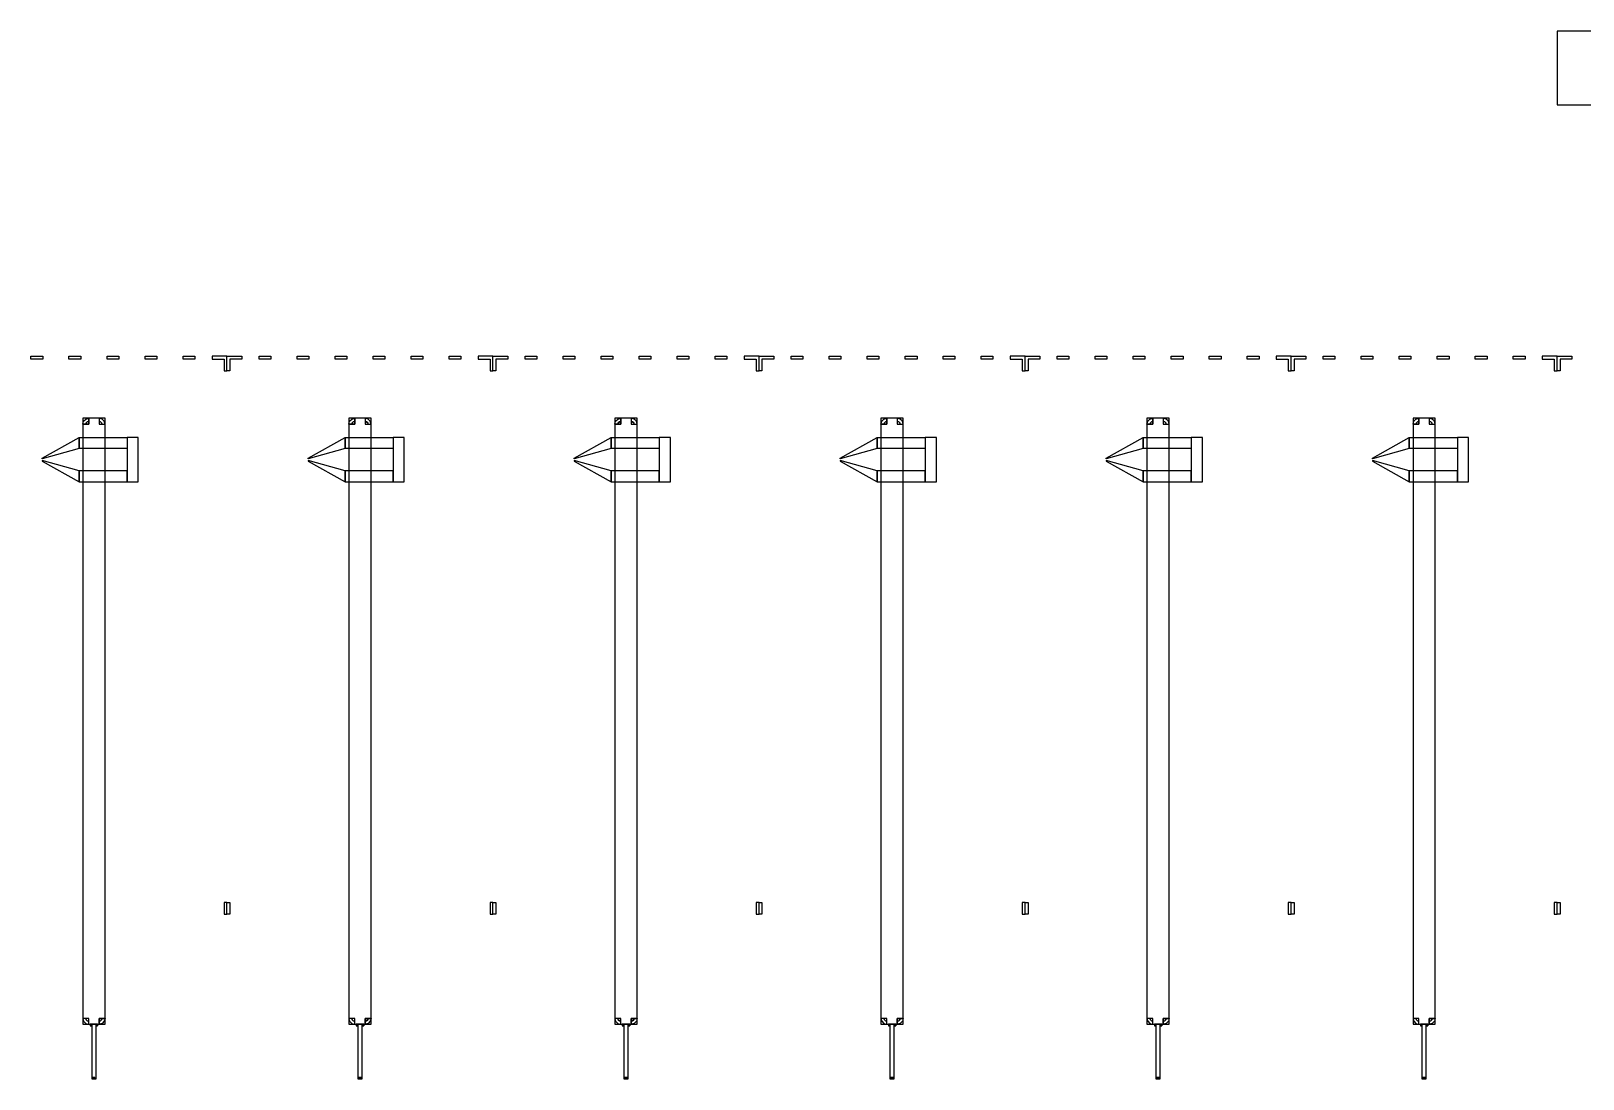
# Model space of a CAD drawing. Extents: x -50899 to 50899, y -48295 to 50898.
# Drawn here: x 4974 to 15475, y -17965 to -10875 of the extents above; entities that cross this region are included whole.
import ezdxf

# ---------------------------------------------------------------- set-up
doc = ezdxf.new("R2010")
doc.units = 0

# ---------------------------------------------------------------- blocks, each defined once
blk = doc.blocks.new('Q18')
for points in [[(2500, 25425), (2250, 25355), (2250, 25360), (2500, 25500), (2500, 25425)], [(2500, 25425), (2250, 25355), (2250, 25360), (2500, 25500), (2500, 25425)], [(2825, 25425), (2500, 25425), (2500, 25500), (2825, 25500), (2825, 25425)], [(2825, 25425), (2500, 25425), (2500, 25500), (2825, 25500), (2825, 25425)], [(2900, 25500), (2825, 25500), (2825, 25200), (2900, 25200), (2900, 25500)], [(2900, 25500), (2825, 25500), (2825, 25200), (2900, 25200), (2900, 25500)], [(2500, 25275), (2250, 25345), (2250, 25340), (2500, 25200), (2500, 25275)], [(2500, 25275), (2250, 25345), (2250, 25340), (2500, 25200), (2500, 25275)], [(2825, 25275), (2500, 25275), (2500, 25200), (2825, 25200), (2825, 25275)], [(2825, 25275), (2500, 25275), (2500, 25200), (2825, 25200), (2825, 25275)]]:
    blk.add_lwpolyline(points)
blk = doc.blocks.new('Q19')
for points in [[(374, 26050), (454, 26050), (454, 26030), (374, 26030), (374, 26050)], [(631, 26050), (711, 26050), (711, 26030), (631, 26030), (631, 26050)], [(889, 26050), (969, 26050), (969, 26030), (889, 26030), (889, 26050)], [(1146, 26050), (1226, 26050), (1226, 26030), (1146, 26030), (1146, 26050)], [(1403, 26050), (1483, 26050), (1483, 26030), (1403, 26030), (1403, 26050)], [(1700, 26050), (1600, 26050), (1600, 26030), (1680, 26030), (1680, 25950), (1700, 25950), (1700, 26050)], [(725, 25630), (725, 21530), (875, 21530), (875, 25630), (725, 25630)], [(725, 25630), (725, 25590), (765, 25590), (765, 25630), (725, 25630)], [(725, 25590), (730, 25610), (745, 25625), (765, 25630), (765, 25610), (755, 25607), (748, 25600), (745, 25590), (725, 25590)], [(835, 25630), (835, 25590), (875, 25590), (875, 25630), (835, 25630)], [(875, 25590), (870, 25610), (855, 25625), (835, 25630), (835, 25610), (845, 25607), (852, 25600), (855, 25590), (875, 25590)], [(745, 25590), (748, 25600), (755, 25607), (765, 25610), (765, 25590), (765, 25590), (765, 25590), (765, 25590), (745, 25590)], [(855, 25590), (852, 25600), (845, 25607), (835, 25610), (835, 25590), (835, 25590), (835, 25590), (835, 25590), (855, 25590)], [(2500, 25425), (2250, 25355), (2250, 25360), (2500, 25500), (2500, 25425)], [(2500, 25425), (2250, 25355), (2250, 25360), (2500, 25500), (2500, 25425)], [(2825, 25425), (2500, 25425), (2500, 25500), (2825, 25500), (2825, 25425)], [(2825, 25425), (2500, 25425), (2500, 25500), (2825, 25500), (2825, 25425)], [(2900, 25500), (2825, 25500), (2825, 25200), (2900, 25200), (2900, 25500)], [(2900, 25500), (2825, 25500), (2825, 25200), (2900, 25200), (2900, 25500)], [(2500, 25275), (2250, 25345), (2250, 25340), (2500, 25200), (2500, 25275)], [(2500, 25275), (2250, 25345), (2250, 25340), (2500, 25200), (2500, 25275)], [(2825, 25275), (2500, 25275), (2500, 25200), (2825, 25200), (2825, 25275)], [(2825, 25275), (2500, 25275), (2500, 25200), (2825, 25200), (2825, 25275)], [(1700, 22274), (1700, 22354), (1680, 22354), (1680, 22274), (1700, 22274)], [(765, 21530), (765, 21570), (725, 21570), (725, 21530), (765, 21530)], [(725, 21570), (730, 21550), (745, 21535), (765, 21530), (765, 21550), (755, 21553), (748, 21560), (745, 21570), (725, 21570)], [(745, 21570), (748, 21560), (755, 21553), (765, 21550), (765, 21570), (765, 21570), (765, 21570), (765, 21570), (745, 21570)], [(775, 21530), (775, 21520), (785, 21520), (785, 21530), (775, 21530)], [(785, 21520), (784, 21525), (780, 21529), (775, 21530), (775, 21525), (778, 21524), (779, 21522), (780, 21520), (785, 21520)], [(785, 21530), (785, 21160), (815, 21160), (815, 21530), (785, 21530)], [(815, 21530), (815, 21520), (825, 21520), (825, 21530), (815, 21530)], [(815, 21520), (816, 21525), (820, 21529), (825, 21530), (825, 21525), (822, 21524), (821, 21522), (820, 21520), (815, 21520)], [(875, 21530), (875, 21570), (835, 21570), (835, 21530), (875, 21530)], [(875, 21570), (870, 21550), (855, 21535), (835, 21530), (835, 21550), (845, 21553), (852, 21560), (855, 21570), (875, 21570)], [(855, 21570), (852, 21560), (845, 21553), (835, 21550), (835, 21570), (835, 21570), (835, 21570), (835, 21570), (855, 21570)], [(780, 21520), (779, 21522), (778, 21524), (775, 21525), (775, 21520), (775, 21520), (775, 21520), (775, 21520), (780, 21520)], [(820, 21520), (821, 21522), (822, 21524), (825, 21525), (825, 21520), (825, 21520), (825, 21520), (825, 21520), (820, 21520)], [(807, 21165), (807, 21170), (792, 21170), (792, 21165), (807, 21165)], [(802, 21160), (802, 21165), (797, 21165), (797, 21160), (802, 21160)]]:
    blk.add_lwpolyline(points)
blk = doc.blocks.new('Q20')
for points in [[(-100, 26050), (0, 26050), (0, 26030), (-80, 26030), (-80, 25950), (-100, 25950), (-100, 26050)], [(117, 26050), (197, 26050), (197, 26030), (117, 26030), (117, 26050)], [(374, 26050), (454, 26050), (454, 26030), (374, 26030), (374, 26050)], [(631, 26050), (711, 26050), (711, 26030), (631, 26030), (631, 26050)], [(889, 26050), (969, 26050), (969, 26030), (889, 26030), (889, 26050)], [(1146, 26050), (1226, 26050), (1226, 26030), (1146, 26030), (1146, 26050)], [(1403, 26050), (1483, 26050), (1483, 26030), (1403, 26030), (1403, 26050)], [(1700, 26050), (1600, 26050), (1600, 26030), (1680, 26030), (1680, 25950), (1700, 25950), (1700, 26050)], [(725, 25630), (725, 21530), (875, 21530), (875, 25630), (725, 25630)], [(725, 25630), (725, 25590), (765, 25590), (765, 25630), (725, 25630)], [(725, 25590), (730, 25610), (745, 25625), (765, 25630), (765, 25610), (755, 25607), (748, 25600), (745, 25590), (725, 25590)], [(835, 25630), (835, 25590), (875, 25590), (875, 25630), (835, 25630)], [(875, 25590), (870, 25610), (855, 25625), (835, 25630), (835, 25610), (845, 25607), (852, 25600), (855, 25590), (875, 25590)], [(745, 25590), (748, 25600), (755, 25607), (765, 25610), (765, 25590), (765, 25590), (765, 25590), (765, 25590), (745, 25590)], [(855, 25590), (852, 25600), (845, 25607), (835, 25610), (835, 25590), (835, 25590), (835, 25590), (835, 25590), (855, 25590)], [(2500, 25425), (2250, 25355), (2250, 25360), (2500, 25500), (2500, 25425)], [(2500, 25425), (2250, 25355), (2250, 25360), (2500, 25500), (2500, 25425)], [(2825, 25425), (2500, 25425), (2500, 25500), (2825, 25500), (2825, 25425)], [(2825, 25425), (2500, 25425), (2500, 25500), (2825, 25500), (2825, 25425)], [(2900, 25500), (2825, 25500), (2825, 25200), (2900, 25200), (2900, 25500)], [(2900, 25500), (2825, 25500), (2825, 25200), (2900, 25200), (2900, 25500)], [(2500, 25275), (2250, 25345), (2250, 25340), (2500, 25200), (2500, 25275)], [(2500, 25275), (2250, 25345), (2250, 25340), (2500, 25200), (2500, 25275)], [(2825, 25275), (2500, 25275), (2500, 25200), (2825, 25200), (2825, 25275)], [(2825, 25275), (2500, 25275), (2500, 25200), (2825, 25200), (2825, 25275)], [(-100, 22274), (-100, 22354), (-80, 22354), (-80, 22274), (-100, 22274)], [(1700, 22274), (1700, 22354), (1680, 22354), (1680, 22274), (1700, 22274)], [(765, 21530), (765, 21570), (725, 21570), (725, 21530), (765, 21530)], [(725, 21570), (730, 21550), (745, 21535), (765, 21530), (765, 21550), (755, 21553), (748, 21560), (745, 21570), (725, 21570)], [(745, 21570), (748, 21560), (755, 21553), (765, 21550), (765, 21570), (765, 21570), (765, 21570), (765, 21570), (745, 21570)], [(775, 21530), (775, 21520), (785, 21520), (785, 21530), (775, 21530)], [(785, 21520), (784, 21525), (780, 21529), (775, 21530), (775, 21525), (778, 21524), (779, 21522), (780, 21520), (785, 21520)], [(785, 21530), (785, 21160), (815, 21160), (815, 21530), (785, 21530)], [(815, 21530), (815, 21520), (825, 21520), (825, 21530), (815, 21530)], [(815, 21520), (816, 21525), (820, 21529), (825, 21530), (825, 21525), (822, 21524), (821, 21522), (820, 21520), (815, 21520)], [(875, 21530), (875, 21570), (835, 21570), (835, 21530), (875, 21530)], [(875, 21570), (870, 21550), (855, 21535), (835, 21530), (835, 21550), (845, 21553), (852, 21560), (855, 21570), (875, 21570)], [(855, 21570), (852, 21560), (845, 21553), (835, 21550), (835, 21570), (835, 21570), (835, 21570), (835, 21570), (855, 21570)], [(780, 21520), (779, 21522), (778, 21524), (775, 21525), (775, 21520), (775, 21520), (775, 21520), (775, 21520), (780, 21520)], [(820, 21520), (821, 21522), (822, 21524), (825, 21525), (825, 21520), (825, 21520), (825, 21520), (825, 21520), (820, 21520)], [(807, 21165), (807, 21170), (792, 21170), (792, 21165), (807, 21165)], [(802, 21160), (802, 21165), (797, 21165), (797, 21160), (802, 21160)]]:
    blk.add_lwpolyline(points)
blk = doc.blocks.new('Q21')
for points in [[(-100, 26050), (0, 26050), (0, 26030), (-80, 26030), (-80, 25950), (-100, 25950), (-100, 26050)], [(117, 26050), (197, 26050), (197, 26030), (117, 26030), (117, 26050)], [(374, 26050), (454, 26050), (454, 26030), (374, 26030), (374, 26050)], [(631, 26050), (711, 26050), (711, 26030), (631, 26030), (631, 26050)], [(889, 26050), (969, 26050), (969, 26030), (889, 26030), (889, 26050)], [(1146, 26050), (1226, 26050), (1226, 26030), (1146, 26030), (1146, 26050)], [(1403, 26050), (1483, 26050), (1483, 26030), (1403, 26030), (1403, 26050)], [(1700, 26050), (1600, 26050), (1600, 26030), (1680, 26030), (1680, 25950), (1700, 25950), (1700, 26050)], [(725, 25630), (725, 21530), (875, 21530), (875, 25630), (725, 25630)], [(725, 25630), (725, 25590), (765, 25590), (765, 25630), (725, 25630)], [(725, 25590), (730, 25610), (745, 25625), (765, 25630), (765, 25610), (755, 25607), (748, 25600), (745, 25590), (725, 25590)], [(835, 25630), (835, 25590), (875, 25590), (875, 25630), (835, 25630)], [(875, 25590), (870, 25610), (855, 25625), (835, 25630), (835, 25610), (845, 25607), (852, 25600), (855, 25590), (875, 25590)], [(745, 25590), (748, 25600), (755, 25607), (765, 25610), (765, 25590), (765, 25590), (765, 25590), (765, 25590), (745, 25590)], [(855, 25590), (852, 25600), (845, 25607), (835, 25610), (835, 25590), (835, 25590), (835, 25590), (835, 25590), (855, 25590)], [(2500, 25425), (2250, 25355), (2250, 25360), (2500, 25500), (2500, 25425)], [(2500, 25425), (2250, 25355), (2250, 25360), (2500, 25500), (2500, 25425)], [(2825, 25425), (2500, 25425), (2500, 25500), (2825, 25500), (2825, 25425)], [(2825, 25425), (2500, 25425), (2500, 25500), (2825, 25500), (2825, 25425)], [(2900, 25500), (2825, 25500), (2825, 25200), (2900, 25200), (2900, 25500)], [(2900, 25500), (2825, 25500), (2825, 25200), (2900, 25200), (2900, 25500)], [(2500, 25275), (2250, 25345), (2250, 25340), (2500, 25200), (2500, 25275)], [(2500, 25275), (2250, 25345), (2250, 25340), (2500, 25200), (2500, 25275)], [(2825, 25275), (2500, 25275), (2500, 25200), (2825, 25200), (2825, 25275)], [(2825, 25275), (2500, 25275), (2500, 25200), (2825, 25200), (2825, 25275)], [(-100, 22274), (-100, 22354), (-80, 22354), (-80, 22274), (-100, 22274)], [(1700, 22274), (1700, 22354), (1680, 22354), (1680, 22274), (1700, 22274)], [(765, 21530), (765, 21570), (725, 21570), (725, 21530), (765, 21530)], [(725, 21570), (730, 21550), (745, 21535), (765, 21530), (765, 21550), (755, 21553), (748, 21560), (745, 21570), (725, 21570)], [(745, 21570), (748, 21560), (755, 21553), (765, 21550), (765, 21570), (765, 21570), (765, 21570), (765, 21570), (745, 21570)], [(775, 21530), (775, 21520), (785, 21520), (785, 21530), (775, 21530)], [(785, 21520), (784, 21525), (780, 21529), (775, 21530), (775, 21525), (778, 21524), (779, 21522), (780, 21520), (785, 21520)], [(785, 21530), (785, 21160), (815, 21160), (815, 21530), (785, 21530)], [(815, 21530), (815, 21520), (825, 21520), (825, 21530), (815, 21530)], [(815, 21520), (816, 21525), (820, 21529), (825, 21530), (825, 21525), (822, 21524), (821, 21522), (820, 21520), (815, 21520)], [(875, 21530), (875, 21570), (835, 21570), (835, 21530), (875, 21530)], [(875, 21570), (870, 21550), (855, 21535), (835, 21530), (835, 21550), (845, 21553), (852, 21560), (855, 21570), (875, 21570)], [(855, 21570), (852, 21560), (845, 21553), (835, 21550), (835, 21570), (835, 21570), (835, 21570), (835, 21570), (855, 21570)], [(780, 21520), (779, 21522), (778, 21524), (775, 21525), (775, 21520), (775, 21520), (775, 21520), (775, 21520), (780, 21520)], [(820, 21520), (821, 21522), (822, 21524), (825, 21525), (825, 21520), (825, 21520), (825, 21520), (825, 21520), (820, 21520)], [(807, 21165), (807, 21170), (792, 21170), (792, 21165), (807, 21165)], [(802, 21160), (802, 21165), (797, 21165), (797, 21160), (802, 21160)]]:
    blk.add_lwpolyline(points)
blk = doc.blocks.new('Q22')
for points in [[(-100, 26050), (0, 26050), (0, 26030), (-80, 26030), (-80, 25950), (-100, 25950), (-100, 26050)], [(117, 26050), (197, 26050), (197, 26030), (117, 26030), (117, 26050)], [(374, 26050), (454, 26050), (454, 26030), (374, 26030), (374, 26050)], [(631, 26050), (711, 26050), (711, 26030), (631, 26030), (631, 26050)], [(889, 26050), (969, 26050), (969, 26030), (889, 26030), (889, 26050)], [(1146, 26050), (1226, 26050), (1226, 26030), (1146, 26030), (1146, 26050)], [(1403, 26050), (1483, 26050), (1483, 26030), (1403, 26030), (1403, 26050)], [(1700, 26050), (1600, 26050), (1600, 26030), (1680, 26030), (1680, 25950), (1700, 25950), (1700, 26050)], [(725, 25630), (725, 21530), (875, 21530), (875, 25630), (725, 25630)], [(725, 25630), (725, 25590), (765, 25590), (765, 25630), (725, 25630)], [(725, 25590), (730, 25610), (745, 25625), (765, 25630), (765, 25610), (755, 25607), (748, 25600), (745, 25590), (725, 25590)], [(835, 25630), (835, 25590), (875, 25590), (875, 25630), (835, 25630)], [(875, 25590), (870, 25610), (855, 25625), (835, 25630), (835, 25610), (845, 25607), (852, 25600), (855, 25590), (875, 25590)], [(745, 25590), (748, 25600), (755, 25607), (765, 25610), (765, 25590), (765, 25590), (765, 25590), (765, 25590), (745, 25590)], [(855, 25590), (852, 25600), (845, 25607), (835, 25610), (835, 25590), (835, 25590), (835, 25590), (835, 25590), (855, 25590)], [(2500, 25425), (2250, 25355), (2250, 25360), (2500, 25500), (2500, 25425)], [(2500, 25425), (2250, 25355), (2250, 25360), (2500, 25500), (2500, 25425)], [(2825, 25425), (2500, 25425), (2500, 25500), (2825, 25500), (2825, 25425)], [(2825, 25425), (2500, 25425), (2500, 25500), (2825, 25500), (2825, 25425)], [(2900, 25500), (2825, 25500), (2825, 25200), (2900, 25200), (2900, 25500)], [(2900, 25500), (2825, 25500), (2825, 25200), (2900, 25200), (2900, 25500)], [(2500, 25275), (2250, 25345), (2250, 25340), (2500, 25200), (2500, 25275)], [(2500, 25275), (2250, 25345), (2250, 25340), (2500, 25200), (2500, 25275)], [(2825, 25275), (2500, 25275), (2500, 25200), (2825, 25200), (2825, 25275)], [(2825, 25275), (2500, 25275), (2500, 25200), (2825, 25200), (2825, 25275)], [(-100, 22274), (-100, 22354), (-80, 22354), (-80, 22274), (-100, 22274)], [(1700, 22274), (1700, 22354), (1680, 22354), (1680, 22274), (1700, 22274)], [(765, 21530), (765, 21570), (725, 21570), (725, 21530), (765, 21530)], [(725, 21570), (730, 21550), (745, 21535), (765, 21530), (765, 21550), (755, 21553), (748, 21560), (745, 21570), (725, 21570)], [(745, 21570), (748, 21560), (755, 21553), (765, 21550), (765, 21570), (765, 21570), (765, 21570), (765, 21570), (745, 21570)], [(775, 21530), (775, 21520), (785, 21520), (785, 21530), (775, 21530)], [(785, 21520), (784, 21525), (780, 21529), (775, 21530), (775, 21525), (778, 21524), (779, 21522), (780, 21520), (785, 21520)], [(785, 21530), (785, 21160), (815, 21160), (815, 21530), (785, 21530)], [(815, 21530), (815, 21520), (825, 21520), (825, 21530), (815, 21530)], [(815, 21520), (816, 21525), (820, 21529), (825, 21530), (825, 21525), (822, 21524), (821, 21522), (820, 21520), (815, 21520)], [(875, 21530), (875, 21570), (835, 21570), (835, 21530), (875, 21530)], [(875, 21570), (870, 21550), (855, 21535), (835, 21530), (835, 21550), (845, 21553), (852, 21560), (855, 21570), (875, 21570)], [(855, 21570), (852, 21560), (845, 21553), (835, 21550), (835, 21570), (835, 21570), (835, 21570), (835, 21570), (855, 21570)], [(780, 21520), (779, 21522), (778, 21524), (775, 21525), (775, 21520), (775, 21520), (775, 21520), (775, 21520), (780, 21520)], [(820, 21520), (821, 21522), (822, 21524), (825, 21525), (825, 21520), (825, 21520), (825, 21520), (825, 21520), (820, 21520)], [(807, 21165), (807, 21170), (792, 21170), (792, 21165), (807, 21165)], [(802, 21160), (802, 21165), (797, 21165), (797, 21160), (802, 21160)]]:
    blk.add_lwpolyline(points)
blk = doc.blocks.new('Q23')
for points in [[(-100, 26050), (0, 26050), (0, 26030), (-80, 26030), (-80, 25950), (-100, 25950), (-100, 26050)], [(117, 26050), (197, 26050), (197, 26030), (117, 26030), (117, 26050)], [(374, 26050), (454, 26050), (454, 26030), (374, 26030), (374, 26050)], [(631, 26050), (711, 26050), (711, 26030), (631, 26030), (631, 26050)], [(889, 26050), (969, 26050), (969, 26030), (889, 26030), (889, 26050)], [(1146, 26050), (1226, 26050), (1226, 26030), (1146, 26030), (1146, 26050)], [(1403, 26050), (1483, 26050), (1483, 26030), (1403, 26030), (1403, 26050)], [(1700, 26050), (1600, 26050), (1600, 26030), (1680, 26030), (1680, 25950), (1700, 25950), (1700, 26050)], [(725, 25630), (725, 21530), (875, 21530), (875, 25630), (725, 25630)], [(725, 25630), (725, 25590), (765, 25590), (765, 25630), (725, 25630)], [(725, 25590), (730, 25610), (745, 25625), (765, 25630), (765, 25610), (755, 25607), (748, 25600), (745, 25590), (725, 25590)], [(835, 25630), (835, 25590), (875, 25590), (875, 25630), (835, 25630)], [(875, 25590), (870, 25610), (855, 25625), (835, 25630), (835, 25610), (845, 25607), (852, 25600), (855, 25590), (875, 25590)], [(745, 25590), (748, 25600), (755, 25607), (765, 25610), (765, 25590), (765, 25590), (765, 25590), (765, 25590), (745, 25590)], [(855, 25590), (852, 25600), (845, 25607), (835, 25610), (835, 25590), (835, 25590), (835, 25590), (835, 25590), (855, 25590)], [(2500, 25425), (2250, 25355), (2250, 25360), (2500, 25500), (2500, 25425)], [(2500, 25425), (2250, 25355), (2250, 25360), (2500, 25500), (2500, 25425)], [(2825, 25425), (2500, 25425), (2500, 25500), (2825, 25500), (2825, 25425)], [(2825, 25425), (2500, 25425), (2500, 25500), (2825, 25500), (2825, 25425)], [(2900, 25500), (2825, 25500), (2825, 25200), (2900, 25200), (2900, 25500)], [(2900, 25500), (2825, 25500), (2825, 25200), (2900, 25200), (2900, 25500)], [(2500, 25275), (2250, 25345), (2250, 25340), (2500, 25200), (2500, 25275)], [(2500, 25275), (2250, 25345), (2250, 25340), (2500, 25200), (2500, 25275)], [(2825, 25275), (2500, 25275), (2500, 25200), (2825, 25200), (2825, 25275)], [(2825, 25275), (2500, 25275), (2500, 25200), (2825, 25200), (2825, 25275)], [(-100, 22274), (-100, 22354), (-80, 22354), (-80, 22274), (-100, 22274)], [(1700, 22274), (1700, 22354), (1680, 22354), (1680, 22274), (1700, 22274)], [(765, 21530), (765, 21570), (725, 21570), (725, 21530), (765, 21530)], [(725, 21570), (730, 21550), (745, 21535), (765, 21530), (765, 21550), (755, 21553), (748, 21560), (745, 21570), (725, 21570)], [(745, 21570), (748, 21560), (755, 21553), (765, 21550), (765, 21570), (765, 21570), (765, 21570), (765, 21570), (745, 21570)], [(775, 21530), (775, 21520), (785, 21520), (785, 21530), (775, 21530)], [(785, 21520), (784, 21525), (780, 21529), (775, 21530), (775, 21525), (778, 21524), (779, 21522), (780, 21520), (785, 21520)], [(785, 21530), (785, 21160), (815, 21160), (815, 21530), (785, 21530)], [(815, 21530), (815, 21520), (825, 21520), (825, 21530), (815, 21530)], [(815, 21520), (816, 21525), (820, 21529), (825, 21530), (825, 21525), (822, 21524), (821, 21522), (820, 21520), (815, 21520)], [(875, 21530), (875, 21570), (835, 21570), (835, 21530), (875, 21530)], [(875, 21570), (870, 21550), (855, 21535), (835, 21530), (835, 21550), (845, 21553), (852, 21560), (855, 21570), (875, 21570)], [(855, 21570), (852, 21560), (845, 21553), (835, 21550), (835, 21570), (835, 21570), (835, 21570), (835, 21570), (855, 21570)], [(780, 21520), (779, 21522), (778, 21524), (775, 21525), (775, 21520), (775, 21520), (775, 21520), (775, 21520), (780, 21520)], [(820, 21520), (821, 21522), (822, 21524), (825, 21525), (825, 21520), (825, 21520), (825, 21520), (825, 21520), (820, 21520)], [(807, 21165), (807, 21170), (792, 21170), (792, 21165), (807, 21165)], [(802, 21160), (802, 21165), (797, 21165), (797, 21160), (802, 21160)]]:
    blk.add_lwpolyline(points)
blk = doc.blocks.new('Q24')
for points in [[(-100, 26050), (0, 26050), (0, 26030), (-80, 26030), (-80, 25950), (-100, 25950), (-100, 26050)], [(117, 26050), (197, 26050), (197, 26030), (117, 26030), (117, 26050)], [(374, 26050), (454, 26050), (454, 26030), (374, 26030), (374, 26050)], [(631, 26050), (711, 26050), (711, 26030), (631, 26030), (631, 26050)], [(889, 26050), (969, 26050), (969, 26030), (889, 26030), (889, 26050)], [(1146, 26050), (1226, 26050), (1226, 26030), (1146, 26030), (1146, 26050)], [(1403, 26050), (1483, 26050), (1483, 26030), (1403, 26030), (1403, 26050)], [(1700, 26050), (1600, 26050), (1600, 26030), (1680, 26030), (1680, 25950), (1700, 25950), (1700, 26050)], [(725, 25630), (725, 21530), (875, 21530), (875, 25630), (725, 25630)], [(725, 25630), (725, 25590), (765, 25590), (765, 25630), (725, 25630)], [(725, 25590), (730, 25610), (745, 25625), (765, 25630), (765, 25610), (755, 25607), (748, 25600), (745, 25590), (725, 25590)], [(835, 25630), (835, 25590), (875, 25590), (875, 25630), (835, 25630)], [(875, 25590), (870, 25610), (855, 25625), (835, 25630), (835, 25610), (845, 25607), (852, 25600), (855, 25590), (875, 25590)], [(745, 25590), (748, 25600), (755, 25607), (765, 25610), (765, 25590), (765, 25590), (765, 25590), (765, 25590), (745, 25590)], [(855, 25590), (852, 25600), (845, 25607), (835, 25610), (835, 25590), (835, 25590), (835, 25590), (835, 25590), (855, 25590)], [(-100, 22274), (-100, 22354), (-80, 22354), (-80, 22274), (-100, 22274)], [(1700, 22274), (1700, 22354), (1680, 22354), (1680, 22274), (1700, 22274)], [(765, 21530), (765, 21570), (725, 21570), (725, 21530), (765, 21530)], [(725, 21570), (730, 21550), (745, 21535), (765, 21530), (765, 21550), (755, 21553), (748, 21560), (745, 21570), (725, 21570)], [(745, 21570), (748, 21560), (755, 21553), (765, 21550), (765, 21570), (765, 21570), (765, 21570), (765, 21570), (745, 21570)], [(775, 21530), (775, 21520), (785, 21520), (785, 21530), (775, 21530)], [(785, 21520), (784, 21525), (780, 21529), (775, 21530), (775, 21525), (778, 21524), (779, 21522), (780, 21520), (785, 21520)], [(785, 21530), (785, 21160), (815, 21160), (815, 21530), (785, 21530)], [(815, 21530), (815, 21520), (825, 21520), (825, 21530), (815, 21530)], [(815, 21520), (816, 21525), (820, 21529), (825, 21530), (825, 21525), (822, 21524), (821, 21522), (820, 21520), (815, 21520)], [(875, 21530), (875, 21570), (835, 21570), (835, 21530), (875, 21530)], [(875, 21570), (870, 21550), (855, 21535), (835, 21530), (835, 21550), (845, 21553), (852, 21560), (855, 21570), (875, 21570)], [(855, 21570), (852, 21560), (845, 21553), (835, 21550), (835, 21570), (835, 21570), (835, 21570), (835, 21570), (855, 21570)], [(780, 21520), (779, 21522), (778, 21524), (775, 21525), (775, 21520), (775, 21520), (775, 21520), (775, 21520), (780, 21520)], [(820, 21520), (821, 21522), (822, 21524), (825, 21525), (825, 21520), (825, 21520), (825, 21520), (825, 21520), (820, 21520)], [(807, 21165), (807, 21170), (792, 21170), (792, 21165), (807, 21165)], [(802, 21160), (802, 21165), (797, 21165), (797, 21160), (802, 21160)]]:
    blk.add_lwpolyline(points)
blk = doc.blocks.new('Q25')
for points in [[(-100, 28250), (-100, 27750), (400, 27750), (400, 28250), (-100, 28250)], [(-100, 26050), (0, 26050), (0, 26030), (-80, 26030), (-80, 25950), (-100, 25950), (-100, 26050)], [(-100, 22274), (-100, 22354), (-80, 22354), (-80, 22274), (-100, 22274)]]:
    blk.add_lwpolyline(points)

msp = doc.modelspace()

# ---------------------------------------------------------------- block references
for name, p in [('Q25', (15400, -39125)), ('Q18', (2800, -39125)), ('Q19', (4600, -39125)), ('Q20', (6400, -39125)), ('Q21', (8200, -39125)), ('Q22', (10000, -39125)), ('Q23', (11800, -39125)), ('Q24', (13600, -39125))]:
    msp.add_blockref(name, p)

doc.saveas('drawing.dxf')
